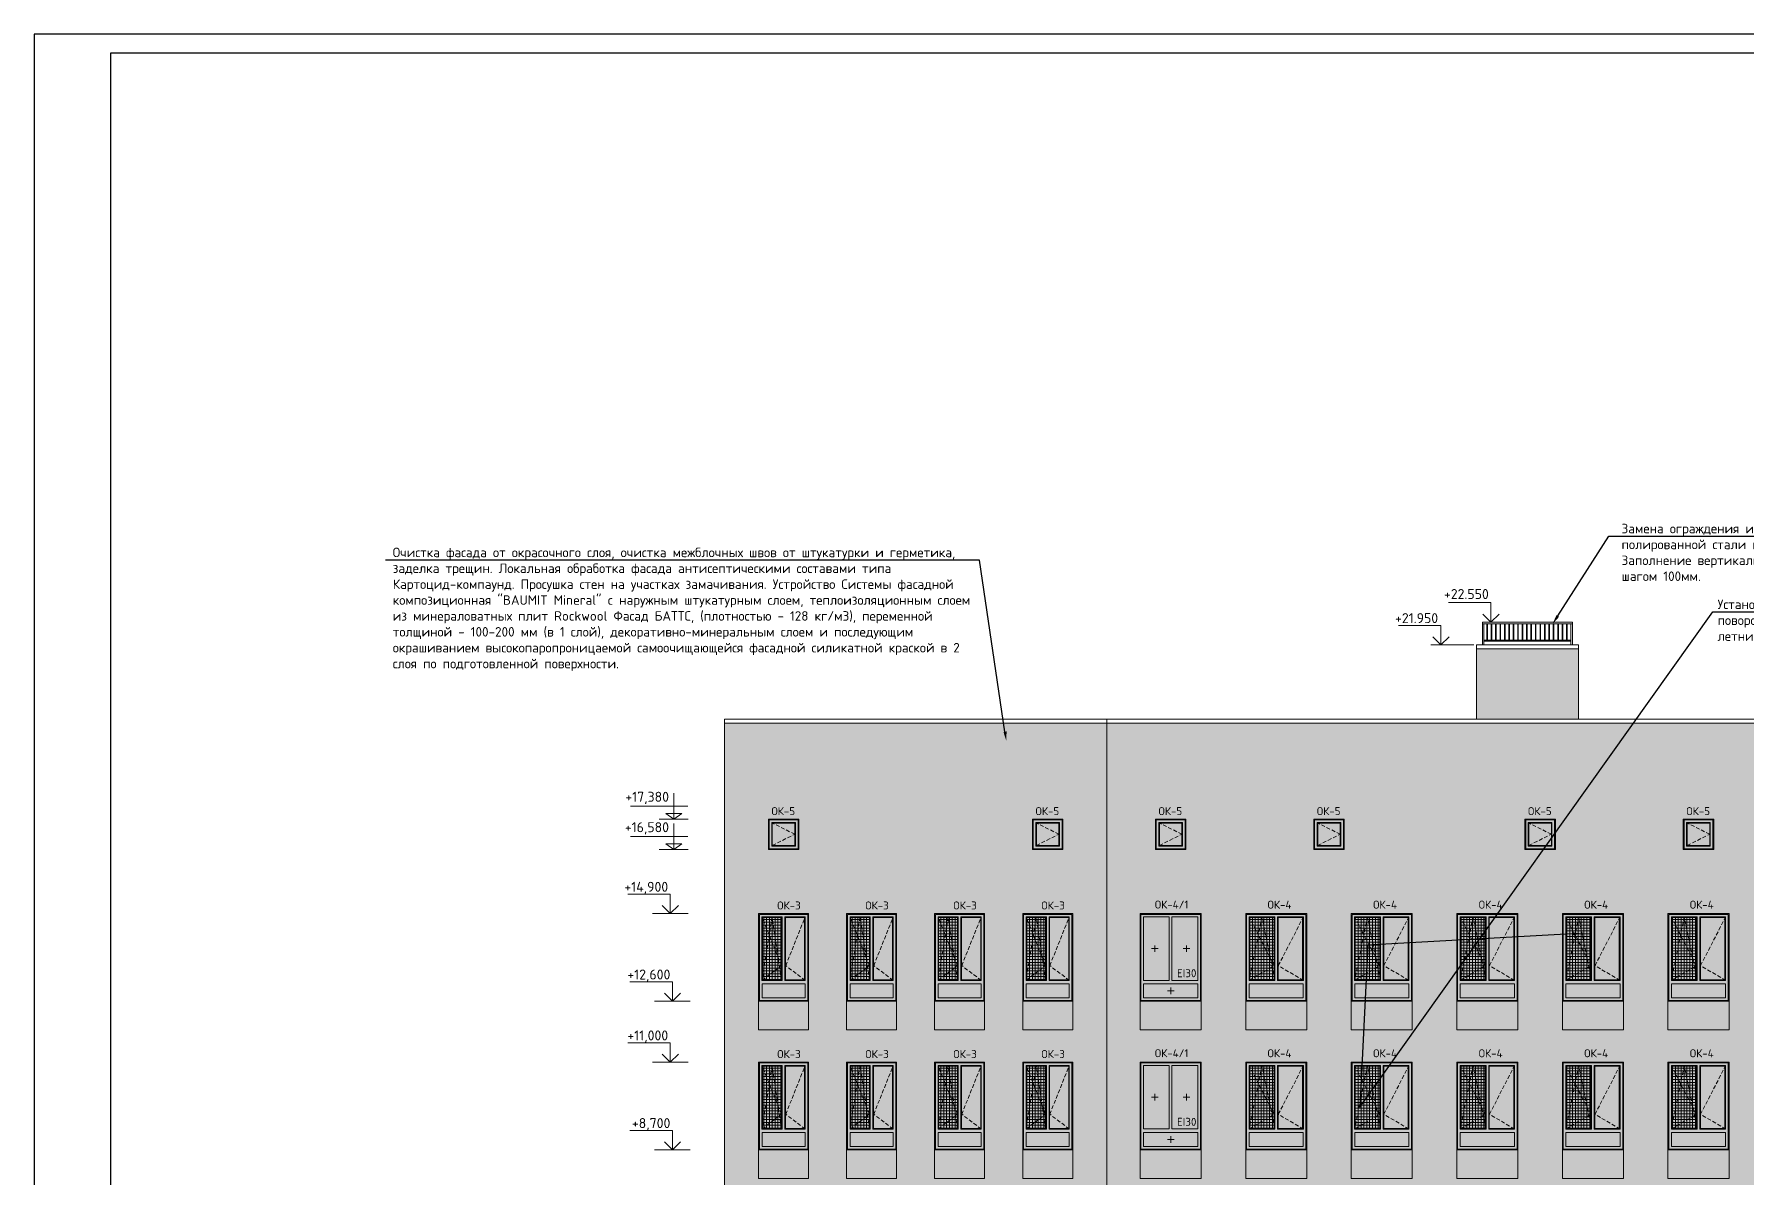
# Model space of a CAD drawing. Header units: millimetres. Extents: x -136099598 to 9192475, y 0 to 779331.
# Drawn here: x -8264 to 36697, y 296497 to 326529 of the extents above; entities that cross this region are included whole.
import ezdxf
from ezdxf import colors
from ezdxf.entities.mleader import LeaderData, LeaderLine
from ezdxf.math import Vec2, Vec3

# ---------------------------------------------------------------- set-up
doc = ezdxf.new("R2010")
doc.units = ezdxf.units.MM
doc.header["$MEASUREMENT"] = 0
doc.linetypes.add('ADSK_Штриховая_ш2 п1', pattern=[3, 2, -1])
doc.layers.get('0').update_dxf_attribs({"color": 250, "lineweight": 9})
for name, color, linetype, lineweight, true_color in [('!_Окно_00_Штрих_Стекло', 7, 'Continuous', 0, 0x737373), ('RAL 000 80 00', 7, 'Continuous', 0, 0xb9b8b6), ('RAL 100 6030', 7, 'Continuous', 0, 0x989057), ('RAL 7016', 7, 'Continuous', 0, 0x383e42), ('RAL 90 10', 7, 'Continuous', 0, 0xf1ece1)]:
    doc.layers.add(name, color=color, linetype=linetype, lineweight=lineweight, true_color=true_color)
for name, color, linetype in [('_RAMKA', 7, 'Continuous'), ('PDF _0', 7, 'Continuous'), ('PDF _PDF _0', 7, 'Continuous'), ('PDF _Текст', 7, 'Continuous')]:
    doc.layers.add(name, color=color, linetype=linetype)
for name, color, linetype, lineweight in [('АР-Выноски', 5, 'Continuous', 5), ('Ограждение', 250, 'Continuous', 9), ('Подвал', 250, 'ADSK_Штриховая_ш2 п1', 30), ('СТЕНЫ кирпич ЛИДЕР', 250, 'Continuous', 15)]:
    doc.layers.add(name, color=color, linetype=linetype, lineweight=lineweight)
doc.styles.add('ICOCPEUR', font='isocpeur.ttf')
doc.styles.add('PDF ISOCPEUR', font='isocpeur.ttf')

# ---------------------------------------------------------------- blocks, each defined once
blk = doc.blocks.new('A$Cb9b29b39')
at = {"layer": '!_Окно_00_Штрих_Стекло'}
h = blk.add_hatch(color=256, dxfattribs=at)
h.dxf.hatch_style = 1
h.set_gradient(color1=(70, 92, 124), color2=(219, 225, 235), name='CURVED')
h.paths.add_polyline_path([(105, 2196), (601, 2196), (601, 564), (105, 564)])
h.paths.add_polyline_path([(1208, 2196), (707, 2195), (707, 563), (1208, 564)])
h.paths.add_polyline_path([(90, 460), (1222, 458), (1221, 89), (90, 91)])
at = {"layer": 'PDF _PDF _0', "lineweight": 0, "true_color": 0x636466}
h = blk.add_hatch(dxfattribs=at)
h.set_pattern_fill('ANSI37', color=251, scale=600, angle=135)
h.paths.add_polyline_path([(601, 564), (601, 2197), (105, 2196), (105, 563)])
at = {"layer": 'RAL 7016'}
h = blk.add_hatch(color=256, dxfattribs=at)
h.dxf.hatch_style = 1
h.paths.add_polyline_path([(1312, 2301), (0, 2301), (0, 0), (1312, 0)])
h.paths.add_polyline_path([(707, 2196), (1207, 2196), (1208, 564), (707, 563)], flags=16)
h.paths.add_polyline_path([(601, 2196), (601, 564), (105, 564), (105, 2196)], flags=16)
h.paths.add_polyline_path([(1222, 458), (1222, 89), (90, 91), (90, 460)], flags=16)
at = {"layer": 'PDF _0', "linetype": 'ADSK_Штриховая_ш2 п1', "lineweight": 0, "ltscale": 50}
for points in [[(601, 548), (355, 2213), (89, 548), (601, 935), (89, 2213)], [(711, 548), (969, 548), (1223, 548), (711, 935), (1223, 2213)]]:
    blk.add_lwpolyline(points, dxfattribs=at)
at = {"layer": 'PDF _PDF _0', "lineweight": 0}
for points in [[(0, 0), (1312, 0), (1312, 2301), (0, 2301)], [(20, 18), (1292, 18), (1292, 2281), (20, 2281)], [(89, 548), (621, 548), (621, 2213), (89, 2213)], [(105, 563), (601, 564), (601, 2197), (105, 2196)], [(1223, 548), (691, 548), (691, 2213), (1223, 2213)], [(707, 563), (1208, 564), (1208, 2197), (707, 2196)], [(1222, 88), (90, 92), (90, 459), (1222, 459)]]:
    blk.add_lwpolyline(points, close=True, dxfattribs=at)
at = {"layer": 'PDF _Текст', "lineweight": 0, "insert": (490, 2409), "char_height": 210, "attachment_point": 7, "style": 'PDF ISOCPEUR'}
blk.add_mtext('ОК-3', dxfattribs=at)
blk = doc.blocks.new('A$C51732155')
at = {"layer": '!_Окно_00_Штрих_Стекло'}
h = blk.add_hatch(color=256, dxfattribs=at)
h.dxf.hatch_style = 1
h.set_gradient(color1=(70, 92, 124), color2=(219, 225, 235), name='CURVED')
h.paths.add_polyline_path([(104, 106), (693, 106), (693, 695), (104, 695)])
at = {"layer": 'RAL 7016', "ltscale": 100, "transparency": 33554687}
h = blk.add_hatch(color=256, dxfattribs=at)
h.dxf.hatch_style = 1
h.paths.add_polyline_path([(798, 798), (0, 798), (0, 0), (798, 0)])
h.paths.add_polyline_path([(693, 695), (693, 106), (104, 106), (104, 695)], flags=16)
at = {"layer": 'PDF _0', "lineweight": 0}
blk.add_lwpolyline([(89, 710), (708, 710), (709, 92), (89, 92)], close=True, dxfattribs=at)
at = {"layer": 'PDF _0', "linetype": 'ADSK_Штриховая_ш2 п1', "lineweight": 0, "ltscale": 50}
blk.add_lwpolyline([(104, 106), (693, 401), (104, 695)], dxfattribs=at)
at = {"layer": 'PDF _PDF _0', "lineweight": 0}
for points in [[(0, 0), (798, 0), (798, 798), (0, 798)], [(20, 20), (778, 20), (778, 778), (20, 778)], [(693, 106), (104, 106), (104, 695), (693, 695)]]:
    blk.add_lwpolyline(points, close=True, dxfattribs=at)
at = {"layer": 'PDF _Текст', "lineweight": 0, "insert": (81, 902), "char_height": 210, "attachment_point": 7, "style": 'PDF ISOCPEUR'}
blk.add_mtext('ОК-5', dxfattribs=at)
blk = doc.blocks.new('A$Cbb492947')
at = {"layer": '!_Окно_00_Штрих_Стекло'}
h = blk.add_hatch(color=256, dxfattribs=at)
h.dxf.hatch_style = 1
h.set_gradient(color1=(70, 92, 124), color2=(219, 225, 235), name='CURVED')
h.paths.add_polyline_path([(1493, 89), (1493, 2213), (90, 2212), (90, 88)])
at = {"layer": 'PDF _PDF _0', "lineweight": 0, "true_color": 0x636466}
h = blk.add_hatch(dxfattribs=at)
h.set_pattern_fill('ANSI37', color=251, scale=600, angle=135)
h.paths.add_polyline_path([(746, 564), (746, 2197), (105, 2196), (105, 563)])
at = {"layer": 'RAL 7016'}
h = blk.add_hatch(color=256, dxfattribs=at)
h.dxf.hatch_style = 1
h.paths.add_polyline_path([(1602, 2301), (0, 2301), (0, 0), (1602, 0)])
h.paths.add_polyline_path([(852, 2196), (1493, 2196), (1493, 564), (852, 563)], flags=16)
h.paths.add_polyline_path([(746, 2196), (746, 564), (105, 563), (105, 2196)], flags=16)
h.paths.add_polyline_path([(1512, 459), (1512, 88), (90, 88), (90, 459)], flags=16)
at = {"layer": 'PDF _0', "linetype": 'ADSK_Штриховая_ш2 п1', "lineweight": 0, "ltscale": 50}
for points in [[(766, 552), (427, 2213), (89, 548), (746, 935), (89, 2213)], [(856, 548), (1114, 548), (1513, 548), (856, 935), (1513, 2213)]]:
    blk.add_lwpolyline(points, dxfattribs=at)
at = {"layer": 'PDF _PDF _0', "lineweight": 0}
for points in [[(0, 0), (1602, 0), (1602, 2301), (0, 2301)], [(20, 20), (1582, 20), (1582, 2281), (20, 2281)], [(89, 548), (766, 548), (766, 2213), (89, 2213)], [(105, 563), (746, 564), (746, 2196), (105, 2196)], [(1513, 548), (836, 548), (836, 2213), (1513, 2213)], [(852, 563), (1493, 564), (1493, 2196), (852, 2196)], [(1512, 88), (90, 88), (90, 459), (1512, 459)]]:
    blk.add_lwpolyline(points, close=True, dxfattribs=at)
at = {"layer": 'PDF _Текст', "lineweight": 0, "insert": (574, 2429), "char_height": 210, "attachment_point": 7, "style": 'PDF ISOCPEUR'}
blk.add_mtext('ОК-4', dxfattribs=at)
blk = doc.blocks.new('A$C3735e77a')
at = {"layer": 'RAL 100 6030'}
h = blk.add_hatch(color=256, dxfattribs=at)
h.dxf.hatch_style = 1
h.paths.add_polyline_path([(1312, 0), (0, 0), (0, -748), (1312, -748)])
at = {"layer": 'СТЕНЫ кирпич ЛИДЕР', "ltscale": 100}
blk.add_lwpolyline([(0, 0), (1312, 0), (1312, -748), (0, -748)], close=True, dxfattribs=at)
blk = doc.blocks.new('A$Cbac6e4b7')
at = {"layer": 'RAL 100 6030'}
h = blk.add_hatch(color=256, dxfattribs=at)
h.dxf.hatch_style = 1
h.paths.add_polyline_path([(1602, 748), (0, 748), (0, 0), (1602, 0)])
at = {"layer": 'СТЕНЫ кирпич ЛИДЕР', "ltscale": 100}
blk.add_lwpolyline([(0, 748), (1602, 748), (1602, 0), (0, 0)], close=True, dxfattribs=at)
blk = doc.blocks.new('A$C62938759')
at = {"layer": '!_Окно_00_Штрих_Стекло'}
h = blk.add_hatch(color=256, dxfattribs=at)
h.dxf.hatch_style = 1
h.set_gradient(color1=(70, 92, 124), color2=(219, 225, 235), name='CURVED')
h.paths.add_polyline_path([(-1095, 513), (-332, 513), (-334, -1151), (-1095, -1151)])
h.paths.add_polyline_path([(499, 513), (-263, 512), (-263, -1151), (499, -1152)])
h.paths.add_polyline_path([(-1094, -1239), (498, -1241), (497, -1611), (-1094, -1609)])
at = {"layer": 'RAL 7016'}
h = blk.add_hatch(color=256, dxfattribs=at)
h.dxf.hatch_style = 1
h.paths.add_polyline_path([(503, 601), (-1099, 601), (-1099, -1700), (503, -1700)])
h.paths.add_polyline_path([(-262, 513), (415, 513), (413, -1151), (-264, -1152)], flags=16)
h.paths.add_polyline_path([(-333, 513), (-333, -1151), (-1010, -1151), (-1010, 513)], flags=16)
h.paths.add_polyline_path([(413, -1241), (413, -1610), (-1009, -1609), (-1009, -1239)], flags=16)
at = {"layer": 'PDF _PDF _0', "lineweight": 0}
for p, q in [((-800, -319), (-628, -319)), ((-714, -233), (-714, -405)), ((32, -319), (204, -319)), ((118, -233), (118, -405)), ((-297, -1339), (-297, -1511)), ((-383, -1425), (-210, -1425))]:
    blk.add_line(p, q, dxfattribs=at)
for points in [[(-1099, -1700), (503, -1700), (503, 601), (-1099, 601)], [(-1079, -1680), (483, -1680), (483, 581), (-1079, 581)], [(-1010, -1151), (-333, -1151), (-333, 513), (-1010, 513)], [(414, -1151), (-263, -1151), (-263, 513), (414, 513)], [(413, -1612), (-1009, -1608), (-1009, -1240), (413, -1240)]]:
    blk.add_lwpolyline(points, close=True, dxfattribs=at)
at = {"layer": 'PDF _Текст', "lineweight": 0, "insert": (-713, 732), "char_height": 210, "attachment_point": 7, "style": 'PDF ISOCPEUR'}
blk.add_mtext('ОК-4/1', dxfattribs=at)
at = {"layer": 'PDF _Текст', "color": 1, "lineweight": 0, "insert": (-132, -1069), "char_height": 210, "attachment_point": 7, "style": 'PDF ISOCPEUR'}
blk.add_mtext('EI30', dxfattribs=at)
blk = doc.blocks.new('A$Cc63c4c15')
at = {"ltscale": 150}
blk.add_line((2360, 550), (2360, 600), dxfattribs=at)
at = {"layer": 'Ограждение'}
for points in [[(2360, 600), (0, 601)], [(0, 550), (0, 600)], [(2360, 550), (0, 550)], [(38, 0), (38, 550), (0, 550), (0, 0), (38, 0)], [(111, 125), (111, 550)], [(127, 550), (127, 125), (127, 125)], [(227, 125), (227, 550)], [(243, 550), (243, 125), (243, 125)], [(343, 125), (343, 550)], [(359, 550), (359, 125), (359, 125)], [(459, 125), (459, 550)], [(475, 550), (475, 125), (475, 125)], [(575, 125), (575, 550)], [(591, 550), (591, 125), (591, 125)], [(691, 125), (691, 550)], [(707, 550), (707, 125), (707, 125)], [(807, 125), (807, 550)], [(823, 550), (823, 125), (823, 125)], [(923, 125), (923, 550)], [(939, 550), (939, 125), (939, 125)], [(1039, 125), (1039, 550)], [(1055, 550), (1055, 125), (1055, 125)], [(1155, 125), (1155, 550)], [(1171, 550), (1171, 125), (1171, 125)], [(1271, 125), (1271, 550)], [(1287, 550), (1287, 125), (1287, 125)], [(1387, 125), (1387, 550)], [(1403, 550), (1403, 125), (1403, 125)], [(1510, 126), (1510, 551)], [(1526, 551), (1526, 126), (1526, 126)], [(1626, 126), (1626, 551)], [(1642, 551), (1642, 126), (1642, 126)], [(1742, 126), (1742, 551)], [(1758, 551), (1758, 126), (1758, 126)], [(1858, 126), (1858, 551)], [(1874, 551), (1874, 126), (1874, 126)], [(1974, 125), (1974, 550)], [(1990, 550), (1990, 125), (1990, 125)], [(2090, 125), (2090, 550)], [(2106, 550), (2106, 125), (2106, 125)], [(2206, 125), (2206, 549)], [(2222, 549), (2222, 125), (2222, 125)], [(2360, 0), (2360, 550), (2322, 550), (2322, 0), (2360, 0)], [(2322, 100), (38, 100), (38, 125), (2322, 125)]]:
    blk.add_lwpolyline(points, dxfattribs=at)
blk = doc.blocks.new('A$Cd8d14d9d')
at = {"ltscale": 150}
for p, q in [((0, 682), (0, 0)), ((-380, 0), (380, 0)), ((-372, 341), (1132, 341))]:
    blk.add_line(p, q, dxfattribs=at)
blk.add_lwpolyline([(0, 0), (210, 147), (-210, 147), (0, 0)], dxfattribs=at)

msp = doc.modelspace()

# ---------------------------------------------------------------- hatches: boundary and pattern name
at = {"layer": 'RAL 000 80 00'}
h = msp.add_hatch(color=256, dxfattribs=at)
h.dxf.hatch_style = 1
h.paths.add_polyline_path([(29578.7, 310402.6), (32255.1, 310402.6), (32256.7, 308553.5), (29576.7, 308553.5)])
h = msp.add_hatch(color=256, dxfattribs=at)
h.dxf.hatch_style = 1
h.paths.add_polyline_path([(19878.5, 288553.6), (19878.5, 288427.2), (19878.5, 308452.4), (37748.5, 308454.7), (37748.5, 288167.3), (37748.5, 288553.6)])
at = {"layer": 'RAL 90 10', "ltscale": 100, "transparency": 33554687}
h = msp.add_hatch(color=256, dxfattribs=at)
h.dxf.hatch_style = 1
h.paths.add_polyline_path([(19878.4, 308453.6), (9848.5, 308453.6), (9848.3, 288553.6), (19878.7, 288553.6)])

# ---------------------------------------------------------------- linework, layer by layer
at = {"ltscale": 150}
for p, q in [((31164.6, 311103.3), (30601.1, 311103.3)), ((29512.9, 310502.6, 0), (28941, 310502.6, 0)), ((9848.5, 287440.7), (9848.5, 308453.6)), ((19878.5, 287285.1), (19878.5, 308553.5))]:
    msp.add_line(p, q, dxfattribs=at)
at = {"color": 18, "ltscale": 150, "true_color": 0x000000}
msp.add_line((28382.5, 310503.9), (28941, 310502.6, 0), dxfattribs=at)
at = {"ltscale": 150, "elevation": 0}
msp.add_lwpolyline([(29578.5, 310502.6), (32258.8, 310502.6), (32258.8, 310402.6), (29578.5, 310402.6)], close=True, dxfattribs=at)
at = {"ltscale": 150}
for points in [[(29578.5, 308553.5), (32258.5, 308553.5), (32258.8, 310402.6), (29578.7, 310402.6)], [(9848.5, 308553.5), (41713.5, 308553.5), (41713.5, 308453.6), (9848.5, 308453.6)]]:
    msp.add_lwpolyline(points, close=True, dxfattribs=at)
at = {"layer": '_RAMKA', "ltscale": 100}
for points in [[(110535.5, 242529), (110535.5, 326529), (-8264.5, 326529), (-8264.5, 242529)], [(110035.5, 243029), (110035.5, 326029), (-6264.5, 326029), (-6264.5, 243029)]]:
    msp.add_lwpolyline(points, close=True, dxfattribs=at)
at = {"layer": 'PDF _0', "lineweight": 0}
for p, q in [((8891.2, 303454.4), (7956.2, 303454.4)), ((8949, 301153.6), (8014, 301153.6)), ((8891.2, 299554.4), (7956.2, 299554.4)), ((8949, 297253.6), (8014, 297253.6))]:
    msp.add_line(p, q, dxfattribs=at)
for points in [[(28843.1, 311614.5), (29958.8, 311614.5), (29958.9, 311104.6), (30172.2, 311313.5), (29958.9, 311104.6), (29749.9, 311313.5)], [(27530.9, 311013.8), (28646.7, 311013.9), (28646.7, 310503.9), (28860, 310712.9), (28646.7, 310503.9), (28437.7, 310712.8)], [(7308, 303964.3), (8423.7, 303964.3), (8423.7, 303454.4), (8637.1, 303663.3), (8423.7, 303454.4), (8214.8, 303663.3)], [(7365.8, 301663.5), (8481.5, 301663.5), (8481.5, 301153.6), (8694.8, 301362.5), (8481.5, 301153.6), (8272.6, 301362.5)], [(7308, 300064.3), (8423.7, 300064.3), (8423.7, 299554.4), (8637.1, 299763.3), (8423.7, 299554.4), (8214.8, 299763.3)], [(7365.8, 297763.5), (8481.5, 297763.5), (8481.5, 297253.6), (8694.8, 297462.5), (8481.5, 297253.6), (8272.6, 297462.5)]]:
    msp.add_lwpolyline(points, dxfattribs=at)

# ---------------------------------------------------------------- block references
at = {"ltscale": 150}
for name, p in [('A$Cc63c4c15', (29737.3, 310503.6)), ('A$C62938759', (21852.3, 302853.3)), ('A$C3735e77a', (10741.5, 301153.6)), ('A$C3735e77a', (13051.5, 301153.6)), ('A$C3735e77a', (15361.5, 301153.6)), ('A$C3735e77a', (17671.5, 301153.6)), ('A$C62938759', (21852.3, 298953.3)), ('A$C3735e77a', (10741.5, 297253.6)), ('A$C3735e77a', (13051.5, 297253.6)), ('A$C3735e77a', (15361.5, 297253.6)), ('A$C3735e77a', (17671.5, 297253.6))]:
    msp.add_blockref(name, p, dxfattribs=at)
at = {"ltscale": 150, "xscale": -1}
for p in [(8514.8, 305933.6, 0.3), (8514.8, 305135.4, 0.3)]:
    msp.add_blockref('A$Cd8d14d9d', p, dxfattribs=at)
at = {"layer": 'Подвал', "ltscale": 150}
for name, p in [('A$C51732155', (10998.2, 305135.4)), ('A$C51732155', (17928.2, 305135.4)), ('A$C51732155', (21155.3, 305135.4)), ('A$C51732155', (25310.3, 305135.4)), ('A$C51732155', (30850.3, 305135.4)), ('A$C51732155', (35005.3, 305135.4)), ('A$Cb9b29b39', (10741.5, 301153.6)), ('A$Cb9b29b39', (13051.5, 301153.6)), ('A$Cb9b29b39', (15361.5, 301153.6)), ('A$Cb9b29b39', (17671.5, 301153.6)), ('A$Cbb492947', (23523.5, 301153.6)), ('A$Cbb492947', (26293.5, 301153.6)), ('A$Cbb492947', (29063.5, 301153.6)), ('A$Cbb492947', (31833.5, 301153.6)), ('A$Cbb492947', (34603.5, 301153.6)), ('A$Cbac6e4b7', (20753.5, 300405.1)), ('A$Cbac6e4b7', (23523.5, 300405.1)), ('A$Cbac6e4b7', (26293.5, 300405.1)), ('A$Cbac6e4b7', (29063.5, 300405.1)), ('A$Cbac6e4b7', (31833.5, 300405.1)), ('A$Cbac6e4b7', (34603.5, 300405.1)), ('A$Cbb492947', (23523.5, 297253.6)), ('A$Cbb492947', (26293.5, 297253.6)), ('A$Cbb492947', (29063.5, 297253.6)), ('A$Cbb492947', (31833.5, 297253.6)), ('A$Cbb492947', (34603.5, 297253.6)), ('A$Cb9b29b39', (10741.5, 297253.6)), ('A$Cb9b29b39', (13051.5, 297253.6)), ('A$Cb9b29b39', (15361.5, 297253.6)), ('A$Cb9b29b39', (17671.5, 297253.6)), ('A$Cbac6e4b7', (20753.5, 296505.1)), ('A$Cbac6e4b7', (23523.5, 296505.1)), ('A$Cbac6e4b7', (26293.5, 296505.1)), ('A$Cbac6e4b7', (29063.5, 296505.1)), ('A$Cbac6e4b7', (31833.5, 296505.1)), ('A$Cbac6e4b7', (34603.5, 296505.1))]:
    msp.add_blockref(name, p, dxfattribs=at)

# ---------------------------------------------------------------- texts
at = {"layer": 'PDF _0', "color": 18, "lineweight": 0, "true_color": 0x000000, "char_height": 262.49, "attachment_point": 9, "rotation": 0.00261, "style": 'PDF ISOCPEUR'}
for s, insert in [('+22.550', (29902.7, 311708.8, 0)), ('+21.950', (28572.7, 311076, -0.3)), ('+17,380', (8391.3, 306326.8, 0.3)), ('+16,580', (8391.3, 305528.6, 0.3))]:
    msp.add_mtext(s, dxfattribs=dict(at, insert=insert))
at = {"layer": 'PDF _0', "color": 18, "lineweight": 0, "true_color": 0x000000, "char_height": 262.49, "attachment_point": 9, "style": 'PDF ISOCPEUR'}
for s, insert in [('+14,900', (8369.6, 303964.3)), ('+12,600', (8427.3, 301663.5)), ('+11,000', (8369.6, 300064.3)), ('+8,700', (8427.3, 297763.5))]:
    msp.add_mtext(s, dxfattribs=dict(at, insert=insert))

# ---------------------------------------------------------------- leaders
at = {"layer": 'АР-Выноски'}
ml = msp.add_multileader_mtext('Standard', dxfattribs=at)
ml.set_content('\\A1;Замена ограждения из нержавеющей полированной стали высотой 600мм. Заполнение вертикальное из ригелей {\\fISOCTEUR|b0|i0|c204|p49;ø}16мм, с шагом 100мм.  ', color=256, style='ICOCPEUR')
ml.set_leader_properties()
ml.build(insert=Vec2(0, 0))
ml.multileader.update_dxf_attribs({"text_left_attachment_type": 6, "text_right_attachment_type": 6, "dogleg_length": 100, "arrow_head_size": 250})
ctx = ml.context
ctx.base_point, ctx.char_height, ctx.arrow_head_size, ctx.landing_gap_size, ctx.plane_origin = Vec3(33361, 313358.4, 0), 250, 250, 25, Vec3(26051.4, 297241.3, 0)
ctx.left_attachment, ctx.right_attachment = 6, 6
notes = []
notes.append((ctx, [(1, (1, 1, 0), (33051.9, 313358.4, 0), (1, 0), 309.1, [(1, [(31576.8, 311053.7, 0)], 0, [])])]))
ctx.mtext.insert, ctx.mtext.width, ctx.mtext.defined_height, ctx.mtext.flow_direction = Vec3(33386, 313683.4, 0), 7824.767, 1601.7, 5
ml = msp.add_multileader_mtext('Standard', dxfattribs=at)
ml.set_content('\\A1;Очистка фасада от окрасочного слоя, очистка межблочных швов от штукатурки и герметика, заделка трещин. Локальная обработка фасада антисептическими составами типа Картоцид-компаунд. Просушка стен на участках замачивания. Устройство Системы фасадной композиционная "BAUMIT Mineral" c наружным штукатурным слоем, теплоизоляционным слоем из минераловатных плит Rockwool Фасад БАТТС, (плотностью - 128 кг/м3), переменной толщиной - 100-200 мм (в 1 слой), декоративно-минеральным слоем и последующим окрашиванием высокопаропроницаемой самоочищающейся фасадной силикатной краской в 2 слоя по подготовленной поверхности. ', color=256, style='ICOCPEUR')
ml.set_leader_properties(color=256)
ml.build(insert=Vec2(0, 0))
ml.multileader.update_dxf_attribs({"text_left_attachment_type": 6, "text_right_attachment_type": 6, "dogleg_length": 100, "arrow_head_size": 250})
ctx = ml.context
ctx.base_point, ctx.char_height, ctx.arrow_head_size, ctx.landing_gap_size, ctx.plane_origin = Vec3(1116.3, 312732.1), 250, 250, 25, Vec3(16880.7, 310771.2)
ctx.left_attachment, ctx.right_attachment = 6, 6
notes.append((ctx, [(0, (1, 1, 0), (16541.3, 312732.1), (-1, 0), 100, [(0, [(17243.8, 307980.8)], 0, [])])]))
ctx.mtext.insert, ctx.mtext.width, ctx.mtext.defined_height, ctx.mtext.flow_direction = Vec3(1141.3, 313057.1), 15311.283, 4711.2, 5
ml = msp.add_multileader_mtext('Standard', dxfattribs=at)
ml.set_content('\\A1;Установка маскитных сеток на поворотно-откидные створки, в весенний, летний и осенний период.', color=256, style='ICOCPEUR')
ml.set_leader_properties()
ml.build(insert=Vec2(0, 0))
ml.multileader.update_dxf_attribs({"text_left_attachment_type": 6, "text_right_attachment_type": 6, "dogleg_length": 100, "arrow_head_size": 250})
ctx = ml.context
ctx.base_point, ctx.char_height, ctx.arrow_head_size, ctx.landing_gap_size, ctx.plane_origin = Vec3(35880.3, 311369.4), 250, 250, 25, Vec3(38383.3, 312295.6)
ctx.left_attachment, ctx.right_attachment = 6, 6
notes.append((ctx, [(1, (1, 1, 0), (35780.3, 311369.4), (1, 0), 100, [(2, [(32336.1, 302934.2), (26728.1, 302624.6), (26514.5, 298378.6)], 0, [])])]))
ctx.mtext.insert, ctx.mtext.width, ctx.mtext.defined_height, ctx.mtext.flow_direction = Vec3(35905.3, 311694.4), 7622.924, 230, 5
for ctx, leaders in notes:
    for number, flags, end, landing, length, lines in leaders:
        leader = LeaderData()
        leader.index, (leader.has_last_leader_line, leader.has_dogleg_vector, leader.attachment_direction) = number, flags
        leader.last_leader_point, leader.dogleg_vector, leader.dogleg_length = Vec3(end), Vec3(landing), length
        for number, points, colour, breaks in lines:
            line = LeaderLine()
            line.index, line.vertices, line.color, line.breaks = number, Vec3.list(points), colors.encode_raw_color(colour), breaks
            leader.lines.append(line)
        ctx.leaders.append(leader)

doc.saveas('drawing.dxf')
